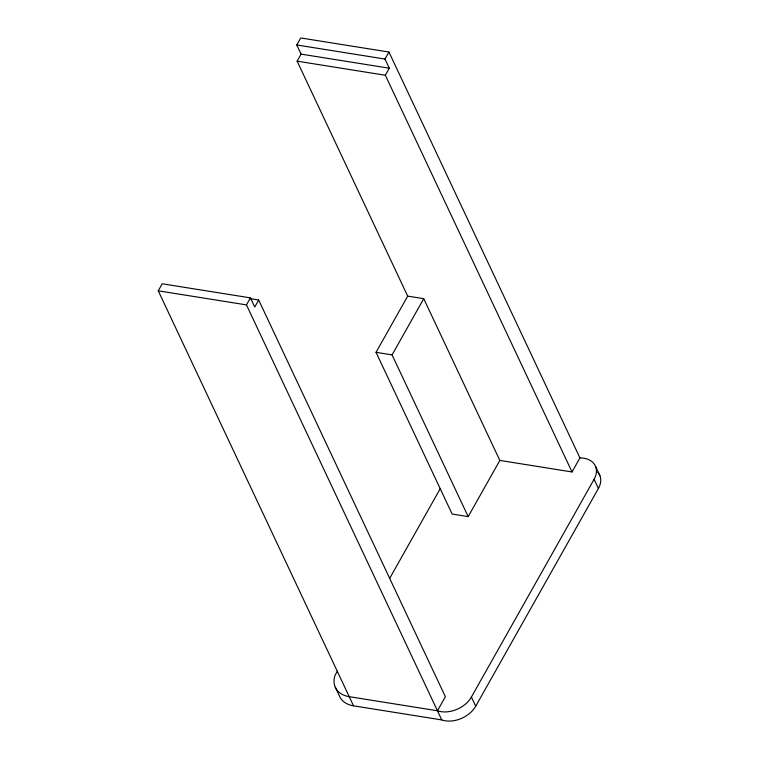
<?xml version="1.0" encoding="UTF-8"?>
<svg xmlns="http://www.w3.org/2000/svg" width="759" height="759" viewBox="0 0 759 759"><rect width="100%" height="100%" fill="white"/><g stroke="black" fill="none" stroke-linecap="round" stroke-linejoin="round"><path stroke-width="1.14" d="M597.807 472.278A23.871 16.613 -25.2 0 1 598.405 488.464L475.713 706.202A23.871 16.613 -25.2 0 1 441.757 719.921L353.542 705.832L158.252 290.811L162.208 283.79L250.423 297.87L254.73 307.025L258.686 300.004L250.565 298.704M407.697 296.124L423.74 298.685L499.839 460.428L468.18 516.613L452.146 514.052L376.037 352.318L407.697 296.124L297.13 61.156L301.086 54.126L296.778 44.971L300.735 37.95L388.95 52.039L579.933 457.905A23.871 16.613 -25.2 0 1 594.098 479.308L598.405 488.464M441.757 719.921L246.466 304.9L250.423 297.87M499.839 460.428L572.02 471.956L385.344 75.245L389.301 68.215L384.993 59.06L388.95 52.039M468.18 516.613L392.071 354.88L423.74 298.685M337.404 671.146L335.07 675.273A28.652 19.933 -25.2 0 0 349.235 696.677L437.45 710.766A23.871 16.613 -25.2 0 0 471.405 697.047L594.098 479.308M389.737 578.273L440.324 488.492M437.45 710.766L445.372 696.715L258.686 300.004M572.02 471.956L579.933 457.905M296.778 44.971L384.993 59.06M301.086 54.126L389.301 68.215M297.13 61.156L385.344 75.245M158.252 290.811L246.466 304.9M376.037 352.318L392.071 354.88M595.616 466.576L599.923 475.732M471.405 697.047L475.713 706.202M335.269 687.189L339.577 696.345A28.652 19.933 -25.2 0 0 353.542 705.832"/></g></svg>
